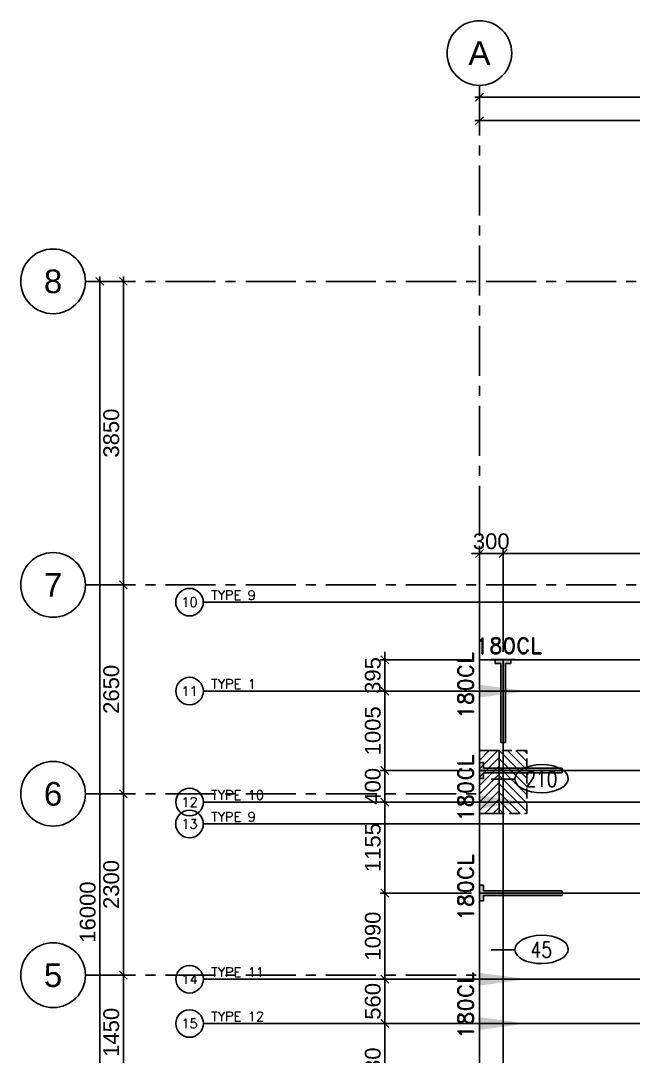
# Model space of a CAD drawing. Header units: centimetres. Extents: x 96271 to 179142, y 9855 to 112216.
# Drawn here: x 148295 to 149072, y 61792 to 63106 of the extents above; entities that cross this region are included whole.
import ezdxf
from ezdxf.enums import TextEntityAlignment as Align

# ---------------------------------------------------------------- set-up
doc = ezdxf.new("R2010")
doc.units = ezdxf.units.CM
doc.header["$LTSCALE"] = 100
doc.header["$MEASUREMENT"] = 0
doc.header["$PDSIZE"] = 0.2
doc.linetypes.add('B-11553-XREF-L+1341.1-00$0$CENTER', pattern=[50.8, 31.75, -6.35, 6.35, -6.35])
doc.linetypes.add('B-11553-XREF-L+1341.1-00$0$DASHED2', pattern=[9.525, 6.35, -3.175])
doc.layers.get('0').update_dxf_attribs({"linetype": 'CONTINUOUS'})
doc.layers.get('DEFPOINTS').update_dxf_attribs({"linetype": 'CONTINUOUS'})
for name, color, linetype in [('B-11553-XREF-L+1341.1-00$0$CCL-COLUMN', 4, 'CONTINUOUS'), ('B-11553-XREF-L+1341.1-00$0$CCL-COLUMN HATCH', 8, 'CONTINUOUS'), ('B-11553-XREF-L+1341.1-00$0$CCL-COLUMN UNDER', 7, 'B-11553-XREF-L+1341.1-00$0$DASHED2'), ('B-11553-XREF-L+1341.1-00$0$CCL-GRID BUBBLES', 7, 'CONTINUOUS'), ('B-11553-XREF-L+1341.1-00$0$CCL-GRID DIM', 3, 'CONTINUOUS'), ('B-11553-XREF-L+1341.1-00$0$CCL-GRID LINE', 8, 'B-11553-XREF-L+1341.1-00$0$CENTER'), ('B-11553-XREF-L+1341.1-00$0$CCL-SLAB EDGE', 1, 'CONTINUOUS'), ('CCL-TENDON 1 HORIZONTAL', 7, 'CONTINUOUS'), ('CCL-TENDON 1 VERTICAL', 7, 'CONTINUOUS'), ('CCL-TENDON DIM-H', 7, 'CONTINUOUS'), ('CCL-TENDON DIM-V', 1, 'CONTINUOUS'), ('CCL-TENDON HEIGHT-H', 4, 'CONTINUOUS'), ('CCL-TENDON HEIGHT-V', 4, 'CONTINUOUS'), ('CCL-TENDON TYPE-H', 3, 'CONTINUOUS'), ('CCL-TENDON TYPE-V', 3, 'CONTINUOUS'), ('CCL-TENDON-H', 8, 'CONTINUOUS'), ('CCL-TENDON-V', 8, 'CONTINUOUS'), ('cclBeamSlab', 7, 'CONTINUOUS'), ('Giff_Tendon_TendSched', 3, 'CONTINUOUS')]:
    doc.layers.add(name, color=color, linetype=linetype)
doc.styles.add('B-11553-XREF-L+1341.1-00$0$B961-5473-XREF-L8 TO L11$0$style1', font='sanss___.ttf')
doc.styles.add('B-11553-XREF-L+1341.1-00$0$style1', font='sanss___.ttf')
doc.styles.add('ROMAND', font='romand.shx', dxfattribs={"height": 10})
doc.styles.add('ROMANS_PROG', font='ROMANS.shx')
doc.styles.add('style1', font='sanss___.ttf')
doc.dimstyles.new('B-11553-XREF-L+1341.1-00$0$B961-5473-XREF-L8 TO L11$0$CCL-100', dxfattribs={"dimtxt": 200, "dimasz": 100, "dimexe": 60, "dimexo": 100, "dimgap": 50, "dimtad": 1, "dimdec": 0, "dimrnd": 5, "dimdsep": 46, "dimtxsty": 'B-11553-XREF-L+1341.1-00$0$B961-5473-XREF-L8 TO L11$0$style1', "dimblk": 'B-11553-XREF-L+1341.1-00$0$B961-5473-XREF-L8 TO L11$0$_Oblique', "dimcen": 90, "dimdle": 60, "dimclrd": 256, "dimclre": 256, "dimclrt": 2, "dimadec": 0, "dimazin": 0, "dimtfac": 1, "dimtdec": 0, "dimtix": 1, "dimtmove": 1, "dimatfit": 3, "dimfxl": 1, "dimtolj": 1, "dimarcsym": 0})
doc.dimstyles.new('CCL-100', dxfattribs={"dimtxt": 200, "dimasz": 100, "dimexe": 60, "dimexo": 100, "dimgap": 50, "dimtad": 1, "dimdec": 0, "dimrnd": 5, "dimdsep": 46, "dimtxsty": 'style1', "dimblk": 'OBLIQUE', "dimcen": 90, "dimdle": 60, "dimclrd": 256, "dimclre": 8, "dimclrt": 7, "dimadec": 0, "dimazin": 0, "dimtfac": 1, "dimtdec": 0, "dimtix": 1, "dimtmove": 1, "dimatfit": 3, "dimfxl": 1, "dimtolj": 1, "dimarcsym": 0})

# ---------------------------------------------------------------- blocks, each defined once
blk = doc.blocks.new('ccl-gu-live_end')
at = {"color": 7}
blk.add_line((0, 0), (1100, 0), dxfattribs=at)
blk.add_solid([(603, 0), (0, 81), (0, -81)], dxfattribs=at)
blk = doc.blocks.new('ccl-gu-dead_end')
h = blk.add_hatch(color=7)
h.paths.add_polyline_path([(1050, 0), (1050, 30), (50, 30), (50, 100), (0, 100), (0, 0)])
h.paths.add_polyline_path([(1050, -30), (1050, 0), (0, 0), (0, -100), (50, -100), (50, -30)])
at = {"color": 7}
for p, q in [((0, 100), (0, -100)), ((50, 100), (0, 100)), ((0, 0), (1050, 0)), ((50, 100), (50, 30)), ((50, 30), (1050, 30)), ((1050, 30), (1050, -30)), ((50, -100), (0, -100)), ((50, -30), (1050, -30)), ((50, -30), (50, -100))]:
    blk.add_line(p, q, dxfattribs=at)
blk = doc.blocks.new('0-v', base_point=(4322, 12742.6))
at = {"layer": 'CCL-TENDON-V'}
blk.add_lwpolyline([(4322, 12742.6), (4322, 13792.94), (4322, 15419.6), (4322, 16440.57), (4322, 17086.83), (4322, 17801.87), (4322, 18096.6), (4322, 18717), (4322, 19436.21), (4322, 20262.1), (4322, 21087.99), (4322, 21807.2), (4322, 22427.6), (4322, 22769.09), (4322, 23463.51), (4322, 23942.6)], dxfattribs=at)
at = {"layer": 'CCL-TENDON TYPE-V'}
for name, p, rotation in [('ccl-gu-dead_end', (4322, 23942.6), 270), ('ccl-gu-live_end', (4322, 12742.6), 90)]:
    blk.add_blockref(name, p, dxfattribs=dict(at, rotation=rotation))
blk = doc.blocks.new('ccl-Tend-Chair-Height-Text')
at = {"color": 4}
blk.add_ellipse((469, 6), major_axis=(469, 6), ratio=0.532883, dxfattribs=at)
at = {"color": 3, "style": 'ROMAND', "width": 0.8}
blk.add_attdef('CHAIR_HT', text='', height=275, dxfattribs=at).set_placement((466, 0), align=Align.MIDDLE)
blk = doc.blocks.new('10-h', base_point=(4022, 22535.3))
at = {"layer": 'CCL-TENDON-H'}
blk.add_lwpolyline([(4022, 22535.3), (4783.69, 22535.3), (5700.7, 22535.3), (6292.62, 22535.3), (7127.72, 22535.3), (8447, 22535.3), (9766.28, 22535.3), (10601.38, 22535.3), (11193.3, 22535.3), (11678.57, 22535.3), (12872, 22535.3)], dxfattribs=at)
at = {"layer": 'CCL-TENDON TYPE-H'}
blk.add_blockref('ccl-gu-dead_end', (4022, 22535.3), dxfattribs=at)
at = {"layer": 'CCL-TENDON TYPE-H', "rotation": 180}
blk.add_blockref('ccl-gu-live_end', (12872, 22535.3), dxfattribs=at)
blk = doc.blocks.new('11-h', base_point=(4022, 23542.6))
at = {"layer": 'CCL-TENDON-H'}
blk.add_lwpolyline([(4022, 23542.6), (4783.69, 23542.6), (5700.7, 23542.6), (6292.62, 23542.6), (7127.72, 23542.6), (8447, 23542.6), (9766.28, 23542.6), (10601.38, 23542.6), (11193.3, 23542.6), (11678.57, 23542.6), (12872, 23542.6)], dxfattribs=at)
at = {"layer": 'CCL-TENDON TYPE-H', "rotation": 180}
blk.add_blockref('ccl-gu-dead_end', (12872, 23542.6), dxfattribs=at)
at = {"layer": 'CCL-TENDON TYPE-H'}
blk.add_blockref('ccl-gu-live_end', (4022, 23542.6), dxfattribs=at)
blk = doc.blocks.new('6-h', base_point=(4022, 19326.6))
at = {"layer": 'CCL-TENDON-H'}
blk.add_lwpolyline([(4022, 19326.6), (4783.69, 19326.6), (5700.7, 19326.6), (6292.62, 19326.6), (7127.72, 19326.6), (8447, 19326.6), (9544.71, 19326.6), (10239.55, 19326.6), (11135.82, 19326.6), (11800.55, 19326.6), (12555.12, 19326.6), (12872, 19326.6), (13934.5, 19326.6), (14837, 19326.6), (15153, 19326.6), (16234.5, 19326.6), (17206.9, 19326.6), (17772, 19326.6)], dxfattribs=at)
at = {"layer": 'CCL-TENDON TYPE-H'}
blk.add_blockref('ccl-gu-live_end', (4022, 19326.6), dxfattribs=at)
at = {"layer": 'CCL-TENDON TYPE-H', "rotation": 180}
blk.add_blockref('ccl-gu-dead_end', (17772, 19326.6), dxfattribs=at)
blk = doc.blocks.new('7-h', base_point=(4022, 19888.6))
at = {"layer": 'CCL-TENDON-H'}
blk.add_lwpolyline([(4022, 19888.6), (4783.69, 19888.6), (5700.7, 19888.6), (6292.62, 19888.6), (7127.72, 19888.6), (8447, 19888.6), (9544.71, 19888.6), (10239.55, 19888.6), (11135.82, 19888.6), (11800.55, 19888.6), (12555.12, 19888.6), (12872, 19888.6), (13934.5, 19888.6), (14837, 19888.6), (15153, 19888.6), (15651.68, 19888.6), (16378.21, 19888.6), (17212.5, 19888.6), (18097.4, 19888.6), (19272, 19888.6)], dxfattribs=at)
at = {"layer": 'CCL-TENDON TYPE-H'}
blk.add_blockref('ccl-gu-live_end', (4022, 19888.6), dxfattribs=at)
at = {"layer": 'CCL-TENDON TYPE-H', "rotation": 180}
blk.add_blockref('ccl-gu-dead_end', (19272, 19888.6), dxfattribs=at)
blk = doc.blocks.new('8-h', base_point=(4022, 20980.8))
at = {"layer": 'CCL-TENDON-H'}
blk.add_lwpolyline([(4022, 20980.8), (4783.69, 20980.8), (5700.7, 20980.8), (6292.62, 20980.8), (7127.72, 20980.8), (8447, 20980.8), (9544.71, 20980.8), (10239.55, 20980.8), (11135.82, 20980.8), (11800.55, 20980.8), (12555.12, 20980.8), (12872, 20980.8), (13934.5, 20980.8), (14997, 20980.8), (15666.31, 20980.8), (16268.61, 20980.8), (17134.5, 20980.8), (18052.92, 20980.8), (19272, 20980.8)], dxfattribs=at)
at = {"layer": 'CCL-TENDON TYPE-H'}
blk.add_blockref('ccl-gu-dead_end', (4022, 20980.8), dxfattribs=at)
at = {"layer": 'CCL-TENDON TYPE-H', "rotation": 180}
blk.add_blockref('ccl-gu-live_end', (19272, 20980.8), dxfattribs=at)
blk = doc.blocks.new('9-h', base_point=(4022, 22135.3))
at = {"layer": 'CCL-TENDON-H'}
blk.add_lwpolyline([(4022, 22135.3), (4783.69, 22135.3), (5700.7, 22135.3), (6292.62, 22135.3), (7127.72, 22135.3), (8447, 22135.3), (9766.28, 22135.3), (10601.38, 22135.3), (11193.3, 22135.3), (11678.57, 22135.3), (12872, 22135.3)], dxfattribs=at)
at = {"layer": 'CCL-TENDON TYPE-H'}
blk.add_blockref('ccl-gu-live_end', (4022, 22135.3), dxfattribs=at)
at = {"layer": 'CCL-TENDON TYPE-H', "rotation": 180}
blk.add_blockref('ccl-gu-dead_end', (12872, 22135.3), dxfattribs=at)
blk = doc.blocks.new('B-11553-XREF-L+1341.1-00$0$B961-5473-XREF-L8 TO L11$0$_Oblique')
at = {"color": 0, "linetype": 'ByBlock', "lineweight": -2}
blk.add_line((-0.5, -0.5), (0.5, 0.5), dxfattribs=at)
blk = doc.blocks.new('*D1638')
at = {"layer": 'B-11553-XREF-L+1341.1-00$0$CCL-GRID DIM', "lineweight": -2, "transparency": 16777216}
for p, q in [((-4514, 7260), (-4514, 5690)), ((-4614, 7200), (-4574, 7200)), ((-4614, 5750), (-4574, 5750))]:
    blk.add_line(p, q, dxfattribs=at)
at = {"layer": 'DEFPOINTS', "color": 0, "transparency": 16777216}
for p in [(-4514, 7200), (-4514, 5750), (-4514, 5750)]:
    blk.add_point(p, dxfattribs=at)
at = {"layer": 'B-11553-XREF-L+1341.1-00$0$CCL-GRID DIM', "lineweight": -2, "transparency": 16777216, "xscale": 100, "yscale": 100, "zscale": 100}
for p, rotation in [((-4514, 7200), 90), ((-4514, 5750), 270)]:
    blk.add_blockref('B-11553-XREF-L+1341.1-00$0$B961-5473-XREF-L8 TO L11$0$_Oblique', p, dxfattribs=dict(at, rotation=rotation))
at = {"layer": 'B-11553-XREF-L+1341.1-00$0$CCL-GRID DIM', "color": 7, "transparency": 16777216, "insert": (-4667, 6475), "char_height": 200, "attachment_point": 5, "rotation": 90, "style": 'B-11553-XREF-L+1341.1-00$0$B961-5473-XREF-L8 TO L11$0$style1'}
blk.add_mtext('\\A1;1450', dxfattribs=at)
blk = doc.blocks.new('*D1639')
at = {"layer": 'B-11553-XREF-L+1341.1-00$0$CCL-GRID DIM', "lineweight": -2, "transparency": 16777216}
for p, q in [((-4813, 16060), (-4813, -60)), ((-4833, 16000), (-4873, 16000)), ((-4833, 0), (-4873, 0))]:
    blk.add_line(p, q, dxfattribs=at)
at = {"layer": 'DEFPOINTS', "color": 0, "transparency": 16777216}
for p in [(-4733, 16000), (-4813, 0), (-4733, 0)]:
    blk.add_point(p, dxfattribs=at)
at = {"layer": 'B-11553-XREF-L+1341.1-00$0$CCL-GRID DIM', "lineweight": -2, "transparency": 16777216, "xscale": 100, "yscale": 100, "zscale": 100}
for p, rotation in [((-4813, 16000), 90), ((-4813, 0), 270)]:
    blk.add_blockref('B-11553-XREF-L+1341.1-00$0$B961-5473-XREF-L8 TO L11$0$_Oblique', p, dxfattribs=dict(at, rotation=rotation))
at = {"layer": 'B-11553-XREF-L+1341.1-00$0$CCL-GRID DIM', "color": 7, "transparency": 16777216, "insert": (-4966, 8000), "char_height": 200, "attachment_point": 5, "rotation": 90, "style": 'B-11553-XREF-L+1341.1-00$0$B961-5473-XREF-L8 TO L11$0$style1'}
blk.add_mtext('\\A1;16000', dxfattribs=at)
blk = doc.blocks.new('*D1642')
at = {"layer": 'B-11553-XREF-L+1341.1-00$0$CCL-GRID DIM', "lineweight": -2, "transparency": 16777216}
for p, q in [((0, 18357), (0, 18397)), ((16100, 18357), (16100, 18397)), ((16160, 18337), (-60, 18337))]:
    blk.add_line(p, q, dxfattribs=at)
at = {"layer": 'DEFPOINTS', "color": 0, "transparency": 16777216}
for p in [(0, 18337), (0, 18257), (16100, 18257)]:
    blk.add_point(p, dxfattribs=at)
at = {"layer": 'B-11553-XREF-L+1341.1-00$0$CCL-GRID DIM', "lineweight": -2, "transparency": 16777216, "xscale": 100, "yscale": 100, "zscale": 100, "rotation": 180}
blk.add_blockref('B-11553-XREF-L+1341.1-00$0$B961-5473-XREF-L8 TO L11$0$_Oblique', (0, 18337), dxfattribs=at)
at = {"layer": 'B-11553-XREF-L+1341.1-00$0$CCL-GRID DIM', "lineweight": -2, "transparency": 16777216, "xscale": 100, "yscale": 100, "zscale": 100}
blk.add_blockref('B-11553-XREF-L+1341.1-00$0$B961-5473-XREF-L8 TO L11$0$_Oblique', (16100, 18337), dxfattribs=at)
at = {"layer": 'B-11553-XREF-L+1341.1-00$0$CCL-GRID DIM', "color": 7, "transparency": 16777216, "insert": (8800, 18490), "char_height": 200, "attachment_point": 5, "style": 'B-11553-XREF-L+1341.1-00$0$B961-5473-XREF-L8 TO L11$0$style1'}
blk.add_mtext('\\A1;16100', dxfattribs=at)
blk = doc.blocks.new('*D1643')
at = {"layer": 'B-11553-XREF-L+1341.1-00$0$CCL-GRID DIM', "lineweight": -2, "transparency": 16777216}
for p, q in [((8600, 18138), (8600, 18098)), ((8660, 18038), (-60, 18038)), ((0, 17938), (0, 17978))]:
    blk.add_line(p, q, dxfattribs=at)
at = {"layer": 'DEFPOINTS', "color": 0, "transparency": 16777216}
for p in [(0, 18038), (0, 18038), (8600, 18038)]:
    blk.add_point(p, dxfattribs=at)
at = {"layer": 'B-11553-XREF-L+1341.1-00$0$CCL-GRID DIM', "lineweight": -2, "transparency": 16777216, "xscale": 100, "yscale": 100, "zscale": 100, "rotation": 180}
blk.add_blockref('B-11553-XREF-L+1341.1-00$0$B961-5473-XREF-L8 TO L11$0$_Oblique', (0, 18038), dxfattribs=at)
at = {"layer": 'B-11553-XREF-L+1341.1-00$0$CCL-GRID DIM', "lineweight": -2, "transparency": 16777216, "xscale": 100, "yscale": 100, "zscale": 100}
blk.add_blockref('B-11553-XREF-L+1341.1-00$0$B961-5473-XREF-L8 TO L11$0$_Oblique', (8600, 18038), dxfattribs=at)
at = {"layer": 'B-11553-XREF-L+1341.1-00$0$CCL-GRID DIM', "color": 7, "transparency": 16777216, "insert": (4300, 18191), "char_height": 200, "attachment_point": 5, "style": 'B-11553-XREF-L+1341.1-00$0$B961-5473-XREF-L8 TO L11$0$style1'}
blk.add_mtext('\\A1;8600', dxfattribs=at)
blk = doc.blocks.new('*D1648')
at = {"layer": 'B-11553-XREF-L+1341.1-00$0$CCL-GRID DIM', "lineweight": -2, "transparency": 16777216}
for p, q in [((-4614, 9500), (-4574, 9500)), ((-4514, 9560), (-4514, 7140)), ((-4614, 7200), (-4574, 7200))]:
    blk.add_line(p, q, dxfattribs=at)
at = {"layer": 'DEFPOINTS', "color": 0, "transparency": 16777216}
for p in [(-4514, 9500), (-4514, 7200), (-4514, 7200)]:
    blk.add_point(p, dxfattribs=at)
at = {"layer": 'B-11553-XREF-L+1341.1-00$0$CCL-GRID DIM', "lineweight": -2, "transparency": 16777216, "xscale": 100, "yscale": 100, "zscale": 100}
for p, rotation in [((-4514, 9500), 90), ((-4514, 7200), 270)]:
    blk.add_blockref('B-11553-XREF-L+1341.1-00$0$B961-5473-XREF-L8 TO L11$0$_Oblique', p, dxfattribs=dict(at, rotation=rotation))
at = {"layer": 'B-11553-XREF-L+1341.1-00$0$CCL-GRID DIM', "color": 7, "transparency": 16777216, "insert": (-4667, 8350), "char_height": 200, "attachment_point": 5, "rotation": 90, "style": 'B-11553-XREF-L+1341.1-00$0$B961-5473-XREF-L8 TO L11$0$style1'}
blk.add_mtext('\\A1;2300', dxfattribs=at)
blk = doc.blocks.new('*D1649')
at = {"layer": 'B-11553-XREF-L+1341.1-00$0$CCL-GRID DIM', "lineweight": -2, "transparency": 16777216}
for p, q in [((-4614, 12150), (-4574, 12150)), ((-4514, 12210), (-4514, 9440)), ((-4614, 9500), (-4574, 9500))]:
    blk.add_line(p, q, dxfattribs=at)
at = {"layer": 'DEFPOINTS', "color": 0, "transparency": 16777216}
for p in [(-4514, 12150), (-4514, 9500), (-4514, 9500)]:
    blk.add_point(p, dxfattribs=at)
at = {"layer": 'B-11553-XREF-L+1341.1-00$0$CCL-GRID DIM', "lineweight": -2, "transparency": 16777216, "xscale": 100, "yscale": 100, "zscale": 100}
for p, rotation in [((-4514, 12150), 90), ((-4514, 9500), 270)]:
    blk.add_blockref('B-11553-XREF-L+1341.1-00$0$B961-5473-XREF-L8 TO L11$0$_Oblique', p, dxfattribs=dict(at, rotation=rotation))
at = {"layer": 'B-11553-XREF-L+1341.1-00$0$CCL-GRID DIM', "color": 7, "transparency": 16777216, "insert": (-4667, 10825), "char_height": 200, "attachment_point": 5, "rotation": 90, "style": 'B-11553-XREF-L+1341.1-00$0$B961-5473-XREF-L8 TO L11$0$style1'}
blk.add_mtext('\\A1;2650', dxfattribs=at)
blk = doc.blocks.new('*D1650')
at = {"layer": 'B-11553-XREF-L+1341.1-00$0$CCL-GRID DIM', "lineweight": -2, "transparency": 16777216}
for p, q in [((-4514, 16060), (-4514, 12090)), ((-4614, 16000), (-4574, 16000)), ((-4614, 12150), (-4574, 12150))]:
    blk.add_line(p, q, dxfattribs=at)
at = {"layer": 'DEFPOINTS', "color": 0, "transparency": 16777216}
for p in [(-4514, 16000), (-4514, 12150), (-4514, 12150)]:
    blk.add_point(p, dxfattribs=at)
at = {"layer": 'B-11553-XREF-L+1341.1-00$0$CCL-GRID DIM', "lineweight": -2, "transparency": 16777216, "xscale": 100, "yscale": 100, "zscale": 100}
for p, rotation in [((-4514, 16000), 90), ((-4514, 12150), 270)]:
    blk.add_blockref('B-11553-XREF-L+1341.1-00$0$B961-5473-XREF-L8 TO L11$0$_Oblique', p, dxfattribs=dict(at, rotation=rotation))
at = {"layer": 'B-11553-XREF-L+1341.1-00$0$CCL-GRID DIM', "color": 7, "transparency": 16777216, "insert": (-4667, 14075), "char_height": 200, "attachment_point": 5, "rotation": 90, "style": 'B-11553-XREF-L+1341.1-00$0$B961-5473-XREF-L8 TO L11$0$style1'}
blk.add_mtext('\\A1;3850', dxfattribs=at)
blk = doc.blocks.new('B-11553-XREF-L+1341.1-00$0$A')
at = {"layer": 'B-11553-XREF-L+1341.1-00$0$CCL-GRID BUBBLES'}
blk.add_circle((0, 0), 1023, dxfattribs=at)
at = {"layer": 'B-11553-XREF-L+1341.1-00$0$CCL-GRID BUBBLES', "color": 4, "style": 'B-11553-XREF-L+1341.1-00$0$style1'}
blk.add_attdef('BBL', text='', height=600, dxfattribs=at).set_placement((0, 0), align=Align.MIDDLE_CENTER)
blk = doc.blocks.new('_Oblique')
at = {"color": 0, "linetype": 'ByBlock', "lineweight": -2}
blk.add_line((-0.5, -0.5), (0.5, 0.5), dxfattribs=at)
blk = doc.blocks.new('*D1594')
at = {"layer": 'CCL-TENDON DIM-V', "lineweight": -2, "transparency": 16777216}
for p, q in [((4022, 25289), (3922, 25289)), ((4022, 25289), (4322, 25289)), ((4322, 25289), (4422, 25289))]:
    blk.add_line(p, q, dxfattribs=at)
at = {"layer": 'CCL-TENDON DIM-V', "color": 8, "lineweight": -2, "transparency": 16777216}
for p, q in [((4022, 24040), (4022, 25349)), ((4322, 24040), (4322, 25349))]:
    blk.add_line(p, q, dxfattribs=at)
at = {"layer": 'DEFPOINTS', "color": 0, "transparency": 16777216}
for p in [(4322, 25289), (4022, 23940), (4322, 23940)]:
    blk.add_point(p, dxfattribs=at)
at = {"layer": 'CCL-TENDON DIM-V', "lineweight": -2, "transparency": 16777216, "xscale": 100, "yscale": 100, "zscale": 100}
blk.add_blockref('_Oblique', (4022, 25289), dxfattribs=at)
at = {"layer": 'CCL-TENDON DIM-V', "lineweight": -2, "transparency": 16777216, "xscale": 100, "yscale": 100, "zscale": 100, "rotation": 180}
blk.add_blockref('_Oblique', (4322, 25289), dxfattribs=at)
at = {"layer": 'CCL-TENDON DIM-V', "color": 7, "transparency": 16777216, "insert": (4172, 25442), "char_height": 200, "attachment_point": 5, "style": 'style1'}
blk.add_mtext('\\A1;300', dxfattribs=at)
blk = doc.blocks.new('*D1595')
at = {"layer": 'CCL-TENDON DIM-V', "lineweight": -2, "transparency": 16777216}
blk.add_line((4262, 25289), (12743, 25289), dxfattribs=at)
at = {"layer": 'CCL-TENDON DIM-V', "color": 8, "lineweight": -2, "transparency": 16777216}
for p, q in [((4322, 24040), (4322, 25349)), ((12683, 24040), (12683, 25349))]:
    blk.add_line(p, q, dxfattribs=at)
at = {"layer": 'DEFPOINTS', "color": 0, "transparency": 16777216}
for p in [(12683, 25289), (4322, 23940), (12683, 23940)]:
    blk.add_point(p, dxfattribs=at)
at = {"layer": 'CCL-TENDON DIM-V', "lineweight": -2, "transparency": 16777216, "xscale": 100, "yscale": 100, "zscale": 100, "rotation": 180}
blk.add_blockref('_Oblique', (4322, 25289), dxfattribs=at)
at = {"layer": 'CCL-TENDON DIM-V', "lineweight": -2, "transparency": 16777216, "xscale": 100, "yscale": 100, "zscale": 100}
blk.add_blockref('_Oblique', (12683, 25289), dxfattribs=at)
at = {"layer": 'CCL-TENDON DIM-V', "color": 7, "transparency": 16777216, "insert": (8502, 25442), "char_height": 200, "attachment_point": 5, "style": 'style1'}
blk.add_mtext('\\A1;8360', dxfattribs=at)
blk = doc.blocks.new('*D1628')
at = {"layer": 'CCL-TENDON DIM-H', "color": 8, "lineweight": -2, "transparency": 16777216}
for p, q in [((3922, 19327), (2764, 19327)), ((3922, 18097), (2764, 18097))]:
    blk.add_line(p, q, dxfattribs=at)
at = {"layer": 'CCL-TENDON DIM-H', "lineweight": -2, "transparency": 16777216}
blk.add_line((2824, 18037), (2824, 19387), dxfattribs=at)
at = {"layer": 'DEFPOINTS', "color": 0, "transparency": 16777216}
for p in [(2824, 19327), (4022, 19327), (4022, 18097)]:
    blk.add_point(p, dxfattribs=at)
at = {"layer": 'CCL-TENDON DIM-H', "lineweight": -2, "transparency": 16777216, "xscale": 100, "yscale": 100, "zscale": 100}
for p, rotation in [((2824, 19327), 90), ((2824, 18097), 270)]:
    blk.add_blockref('_Oblique', p, dxfattribs=dict(at, rotation=rotation))
at = {"layer": 'CCL-TENDON DIM-H', "color": 7, "transparency": 16777216, "insert": (2671, 18712), "char_height": 200, "attachment_point": 5, "rotation": 90, "style": 'style1'}
blk.add_mtext('\\A1;1230', dxfattribs=at)
blk = doc.blocks.new('*D1629')
at = {"layer": 'CCL-TENDON DIM-H', "color": 8, "lineweight": -2, "transparency": 16777216}
for p, q in [((3922, 19889), (2764, 19889)), ((3922, 19327), (2764, 19327))]:
    blk.add_line(p, q, dxfattribs=at)
at = {"layer": 'CCL-TENDON DIM-H', "lineweight": -2, "transparency": 16777216}
blk.add_line((2824, 19267), (2824, 19949), dxfattribs=at)
at = {"layer": 'DEFPOINTS', "color": 0, "transparency": 16777216}
for p in [(2824, 19889), (4022, 19889), (4022, 19327)]:
    blk.add_point(p, dxfattribs=at)
at = {"layer": 'CCL-TENDON DIM-H', "lineweight": -2, "transparency": 16777216, "xscale": 100, "yscale": 100, "zscale": 100}
for p, rotation in [((2824, 19889), 90), ((2824, 19327), 270)]:
    blk.add_blockref('_Oblique', p, dxfattribs=dict(at, rotation=rotation))
at = {"layer": 'CCL-TENDON DIM-H', "color": 7, "transparency": 16777216, "insert": (2671, 19608), "char_height": 200, "attachment_point": 5, "rotation": 90, "style": 'style1'}
blk.add_mtext('\\A1;560', dxfattribs=at)
blk = doc.blocks.new('*D1630')
at = {"layer": 'CCL-TENDON DIM-H', "lineweight": -2, "transparency": 16777216}
blk.add_line((2824, 19829), (2824, 21041), dxfattribs=at)
at = {"layer": 'CCL-TENDON DIM-H', "color": 8, "lineweight": -2, "transparency": 16777216}
for p, q in [((3922, 20981), (2764, 20981)), ((3922, 19889), (2764, 19889))]:
    blk.add_line(p, q, dxfattribs=at)
at = {"layer": 'DEFPOINTS', "color": 0, "transparency": 16777216}
for p in [(2824, 20981), (4022, 20981), (4022, 19889)]:
    blk.add_point(p, dxfattribs=at)
at = {"layer": 'CCL-TENDON DIM-H', "lineweight": -2, "transparency": 16777216, "xscale": 100, "yscale": 100, "zscale": 100}
for p, rotation in [((2824, 20981), 90), ((2824, 19889), 270)]:
    blk.add_blockref('_Oblique', p, dxfattribs=dict(at, rotation=rotation))
at = {"layer": 'CCL-TENDON DIM-H', "color": 7, "transparency": 16777216, "insert": (2671, 20435), "char_height": 200, "attachment_point": 5, "rotation": 90, "style": 'style1'}
blk.add_mtext('\\A1;1090', dxfattribs=at)
blk = doc.blocks.new('*D1631')
at = {"layer": 'CCL-TENDON DIM-H', "color": 8, "lineweight": -2, "transparency": 16777216}
for p, q in [((3922, 22135), (2764, 22135)), ((3922, 20981), (2764, 20981))]:
    blk.add_line(p, q, dxfattribs=at)
at = {"layer": 'CCL-TENDON DIM-H', "lineweight": -2, "transparency": 16777216}
blk.add_line((2824, 20921), (2824, 22195), dxfattribs=at)
at = {"layer": 'DEFPOINTS', "color": 0, "transparency": 16777216}
for p in [(2824, 22135), (4022, 22135), (4022, 20981)]:
    blk.add_point(p, dxfattribs=at)
at = {"layer": 'CCL-TENDON DIM-H', "lineweight": -2, "transparency": 16777216, "xscale": 100, "yscale": 100, "zscale": 100}
for p, rotation in [((2824, 22135), 90), ((2824, 20981), 270)]:
    blk.add_blockref('_Oblique', p, dxfattribs=dict(at, rotation=rotation))
at = {"layer": 'CCL-TENDON DIM-H', "color": 7, "transparency": 16777216, "insert": (2671, 21558), "char_height": 200, "attachment_point": 5, "rotation": 90, "style": 'style1'}
blk.add_mtext('\\A1;1155', dxfattribs=at)
blk = doc.blocks.new('*D1632')
at = {"layer": 'CCL-TENDON DIM-H', "lineweight": -2, "transparency": 16777216}
for p, q in [((2824, 22535), (2824, 22635)), ((2824, 22135), (2824, 22535)), ((2824, 22135), (2824, 22035))]:
    blk.add_line(p, q, dxfattribs=at)
at = {"layer": 'CCL-TENDON DIM-H', "color": 8, "lineweight": -2, "transparency": 16777216}
for p, q in [((3922, 22535), (2764, 22535)), ((3922, 22135), (2764, 22135))]:
    blk.add_line(p, q, dxfattribs=at)
at = {"layer": 'DEFPOINTS', "color": 0, "transparency": 16777216}
for p in [(2824, 22535), (4022, 22535), (4022, 22135)]:
    blk.add_point(p, dxfattribs=at)
at = {"layer": 'CCL-TENDON DIM-H', "lineweight": -2, "transparency": 16777216, "xscale": 100, "yscale": 100, "zscale": 100}
for p, rotation in [((2824, 22535), 270), ((2824, 22135), 90)]:
    blk.add_blockref('_Oblique', p, dxfattribs=dict(at, rotation=rotation))
at = {"layer": 'CCL-TENDON DIM-H', "color": 7, "transparency": 16777216, "insert": (2671, 22335), "char_height": 200, "attachment_point": 5, "rotation": 90, "style": 'style1'}
blk.add_mtext('\\A1;400', dxfattribs=at)
blk = doc.blocks.new('*D1633')
at = {"layer": 'CCL-TENDON DIM-H', "color": 8, "lineweight": -2, "transparency": 16777216}
for p, q in [((3922, 23543), (2764, 23543)), ((3922, 22535), (2764, 22535))]:
    blk.add_line(p, q, dxfattribs=at)
at = {"layer": 'CCL-TENDON DIM-H', "lineweight": -2, "transparency": 16777216}
blk.add_line((2824, 22475), (2824, 23603), dxfattribs=at)
at = {"layer": 'DEFPOINTS', "color": 0, "transparency": 16777216}
for p in [(2824, 23543), (4022, 23543), (4022, 22535)]:
    blk.add_point(p, dxfattribs=at)
at = {"layer": 'CCL-TENDON DIM-H', "lineweight": -2, "transparency": 16777216, "xscale": 100, "yscale": 100, "zscale": 100}
for p, rotation in [((2824, 23543), 90), ((2824, 22535), 270)]:
    blk.add_blockref('_Oblique', p, dxfattribs=dict(at, rotation=rotation))
at = {"layer": 'CCL-TENDON DIM-H', "color": 7, "transparency": 16777216, "insert": (2671, 23039), "char_height": 200, "attachment_point": 5, "rotation": 90, "style": 'style1'}
blk.add_mtext('\\A1;1005', dxfattribs=at)
blk = doc.blocks.new('*D1634')
at = {"layer": 'CCL-TENDON DIM-H', "lineweight": -2, "transparency": 16777216}
for p, q in [((2824, 23940), (2824, 24040)), ((2824, 23543), (2824, 23940)), ((2824, 23543), (2824, 23443))]:
    blk.add_line(p, q, dxfattribs=at)
at = {"layer": 'CCL-TENDON DIM-H', "color": 8, "lineweight": -2, "transparency": 16777216}
for p, q in [((3922, 23940), (2764, 23940)), ((3922, 23543), (2764, 23543))]:
    blk.add_line(p, q, dxfattribs=at)
at = {"layer": 'DEFPOINTS', "color": 0, "transparency": 16777216}
for p in [(2824, 23940), (4022, 23940), (4022, 23543)]:
    blk.add_point(p, dxfattribs=at)
at = {"layer": 'CCL-TENDON DIM-H', "lineweight": -2, "transparency": 16777216, "xscale": 100, "yscale": 100, "zscale": 100}
for p, rotation in [((2824, 23940), 270), ((2824, 23543), 90)]:
    blk.add_blockref('_Oblique', p, dxfattribs=dict(at, rotation=rotation))
at = {"layer": 'CCL-TENDON DIM-H', "color": 7, "transparency": 16777216, "insert": (2671, 23741), "char_height": 200, "attachment_point": 5, "rotation": 90, "style": 'style1'}
blk.add_mtext('\\A1;395', dxfattribs=at)
blk = doc.blocks.new('B-11553-XREF-L+1341.1-00', base_point=(3.4, 3.6))
at = {"layer": 'B-11553-XREF-L+1341.1-00$0$CCL-COLUMN HATCH'}
h = blk.add_hatch(dxfattribs=at)
h.set_pattern_fill('ANSI31', color=256, scale=600, style=0)
h.paths.add_polyline_path([(250, 10050), (0, 10050), (0, 9250), (250, 9250)])
h = blk.add_hatch(dxfattribs=at)
h.set_pattern_fill('ANSI31', color=256, scale=600, angle=90, style=0)
h.paths.add_polyline_path([(600, 10050), (250, 10050), (250, 9250), (600, 9250)])
at = {"layer": 'B-11553-XREF-L+1341.1-00$0$CCL-COLUMN'}
blk.add_lwpolyline([(250, 10050), (0, 10050), (0, 9250), (250, 9250)], close=True, dxfattribs=at)
at = {"layer": 'B-11553-XREF-L+1341.1-00$0$CCL-COLUMN UNDER', "ltscale": 0.2}
blk.add_lwpolyline([(0, 10050), (0, 9250), (600, 9250), (600, 10050)], close=True, dxfattribs=at)
at = {"layer": 'B-11553-XREF-L+1341.1-00$0$CCL-GRID LINE', "ltscale": 0.2}
for p, q in [((0, 18485.7), (0, -1154.1)), ((-4995.5, 16000), (18575.6, 16000)), ((-4995.5, 12150), (10350, 12150)), ((-4995.5, 9500), (0, 9500)), ((-4995.5, 7200), (0, 7200))]:
    blk.add_line(p, q, dxfattribs=at)
at = {"layer": 'B-11553-XREF-L+1341.1-00$0$CCL-SLAB EDGE'}
blk.add_lwpolyline([(16300, 8850), (16300, 13880), (10350, 13880), (10350, 8500), (8850, 8500), (8850, 11200), (0, 11200), (0, 0), (8850, 0), (8850, 2850), (10850, 2850), (10850, 1000), (13550, 1000), (13550, 2500), (16100, 2500), (16100, 6950), (16300, 6950), (16300, 8850)], dxfattribs=at)
at = {"layer": 'B-11553-XREF-L+1341.1-00$0$CCL-GRID BUBBLES'}
ref = blk.add_blockref('B-11553-XREF-L+1341.1-00$0$A', (0, 18895.7), dxfattribs=dict(at, xscale=0.400977994000641, yscale=0.400977994000641, zscale=0.400977994000641))
ref.add_attrib('BBL', 'A', dxfattribs={"color": 4, "height": 300, "style": 'B-11553-XREF-L+1341.1-00$0$style1'}).set_placement((0, 18895.7), align=Align.MIDDLE_CENTER)
ref = blk.add_blockref('B-11553-XREF-L+1341.1-00$0$A', (-5405.5, 16000), dxfattribs=dict(at, xscale=0.400977994000641, yscale=0.400977994000641, zscale=0.400977994000641))
ref.add_attrib('BBL', '8', dxfattribs={"color": 4, "height": 300, "style": 'B-11553-XREF-L+1341.1-00$0$style1'}).set_placement((-5405.5, 16000), align=Align.MIDDLE_CENTER)
ref = blk.add_blockref('B-11553-XREF-L+1341.1-00$0$A', (-5405.5, 12150), dxfattribs=dict(at, xscale=0.400977994000641, yscale=0.400977994000641, zscale=0.400977994000641))
ref.add_attrib('BBL', '7', dxfattribs={"color": 4, "height": 300, "style": 'B-11553-XREF-L+1341.1-00$0$style1'}).set_placement((-5405.5, 12150), align=Align.MIDDLE_CENTER)
ref = blk.add_blockref('B-11553-XREF-L+1341.1-00$0$A', (-5405.5, 9500), dxfattribs=dict(at, xscale=0.400977994000641, yscale=0.400977994000641, zscale=0.400977994000641))
ref.add_attrib('BBL', '6', dxfattribs={"color": 4, "height": 300, "style": 'B-11553-XREF-L+1341.1-00$0$style1'}).set_placement((-5405.5, 9500), align=Align.MIDDLE_CENTER)
ref = blk.add_blockref('B-11553-XREF-L+1341.1-00$0$A', (-5405.5, 7200), dxfattribs=dict(at, xscale=0.400977994000641, yscale=0.400977994000641, zscale=0.400977994000641))
ref.add_attrib('BBL', '5', dxfattribs={"color": 4, "height": 300, "style": 'B-11553-XREF-L+1341.1-00$0$style1'}).set_placement((-5405.5, 7200), align=Align.MIDDLE_CENTER)
at = {"layer": 'B-11553-XREF-L+1341.1-00$0$CCL-GRID DIM'}
dim = blk.add_linear_dim(base=(0, 18336.6), p1=(16100, 18256.6), p2=(0, 18256.6), dimstyle='B-11553-XREF-L+1341.1-00$0$B961-5473-XREF-L8 TO L11$0$CCL-100', override={"dimclrt": 7}, dxfattribs=at)
dim.commit()
dim.dimension.update_dxf_attribs({"geometry": '*D1642', "text_midpoint": (8800, 18336.6), "dimtype": 128})
dim = blk.add_linear_dim(base=(0, 18038), p1=(8600, 18038), p2=(0, 18038), dimstyle='B-11553-XREF-L+1341.1-00$0$B961-5473-XREF-L8 TO L11$0$CCL-100', override={"dimclrt": 7}, dxfattribs=at)
dim.commit()
dim.dimension.update_dxf_attribs({"geometry": '*D1643', "text_midpoint": (4300, 18191.1)})
dim = blk.add_linear_dim(base=(-4812.6, 0), p1=(-4732.6, 16000), p2=(-4732.6, 0), angle=90, dimstyle='B-11553-XREF-L+1341.1-00$0$B961-5473-XREF-L8 TO L11$0$CCL-100', override={"dimclrt": 7}, dxfattribs=at)
dim.commit()
dim.dimension.update_dxf_attribs({"geometry": '*D1639', "text_midpoint": (-4812.6, 8000), "dimtype": 128})
for base, p1, p2, picture, middle in [((-4514, 12150), (-4514, 16000), (-4514, 12150), '*D1650', (-4667.2, 14075)), ((-4514, 9500), (-4514, 12150), (-4514, 9500), '*D1649', (-4667.2, 10825)), ((-4514, 7200), (-4514, 9500), (-4514, 7200), '*D1648', (-4667.2, 8350)), ((-4514, 5750), (-4514, 7200), (-4514, 5750), '*D1638', (-4667, 6475))]:
    dim = blk.add_linear_dim(base=base, p1=p1, p2=p2, angle=90, dimstyle='B-11553-XREF-L+1341.1-00$0$B961-5473-XREF-L8 TO L11$0$CCL-100', override={"dimclrt": 7}, dxfattribs=at)
    dim.commit()
    dim.dimension.update_dxf_attribs({"geometry": picture, "text_midpoint": middle})
blk = doc.blocks.new('A$C173F2883')
at = {"layer": 'CCL-TENDON HEIGHT-H', "color": 0}
for p, q in [((5815.6, 12768.5), (5815.6, 13068.5)), ((5815.6, 12768.5), (5815.6, 13068.5)), ((5815.6, 12768.5), (5815.6, 13068.5)), ((5815.6, 12768.5), (5815.6, 13068.5)), ((5815.6, 12768.5), (5815.6, 13068.5)), ((5815.6, 11761.2), (5815.6, 12061.2)), ((5815.6, 11761.2), (5815.6, 12061.2)), ((5815.6, 11761.2), (5815.6, 12061.2)), ((5815.6, 11761.2), (5815.6, 12061.2)), ((5815.6, 11761.2), (5815.6, 12061.2)), ((5815.6, 11361.2), (5815.6, 11661.2)), ((5815.6, 11361.2), (5815.6, 11661.2)), ((5815.6, 11361.2), (5815.6, 11661.2)), ((5815.6, 11361.2), (5815.6, 11661.2)), ((5815.6, 11361.2), (5815.6, 11661.2)), ((5815.6, 10206.7), (5815.6, 10506.7)), ((5815.6, 10206.7), (5815.6, 10506.7)), ((5815.6, 10206.7), (5815.6, 10506.7)), ((5815.6, 10206.7), (5815.6, 10506.7)), ((5815.6, 10206.7), (5815.6, 10506.7)), ((5815.6, 9114.5), (5815.6, 9414.5)), ((5815.6, 9114.5), (5815.6, 9414.5)), ((5815.6, 9114.5), (5815.6, 9414.5)), ((5815.6, 9114.5), (5815.6, 9414.5)), ((5815.6, 9114.5), (5815.6, 9414.5)), ((5815.6, 8552.5), (5815.6, 8852.5)), ((5815.6, 8552.5), (5815.6, 8852.5)), ((5815.6, 8552.5), (5815.6, 8852.5)), ((5815.6, 8552.5), (5815.6, 8852.5)), ((5815.6, 8552.5), (5815.6, 8852.5))]:
    blk.add_line(p, q, dxfattribs=at)
at = {"layer": 'CCL-TENDON HEIGHT-V', "color": 0}
for p, q in [((5965.6, 13318.5), (6265.6, 13318.5)), ((6265.6, 11803.5), (5965.6, 11803.5)), ((6265.6, 11803.5), (5965.6, 11803.5)), ((6265.6, 11803.5), (5965.6, 11803.5)), ((6265.6, 9638), (5965.6, 9638)), ((6265.6, 9638), (5965.6, 9638)), ((6265.6, 9638), (5965.6, 9638))]:
    blk.add_line(p, q, dxfattribs=at)
at = {"layer": 'CCL-TENDON TYPE-H'}
for p, q in [((16165.6, 14046.7), (2314.9, 14046.7)), ((5815.6, 12918.5), (2315.6, 12918.5)), ((5815.6, 11511.2), (2315.6, 11511.2)), ((16165.6, 11233.7), (2314.9, 11233.7)), ((5815.6, 9264.5), (2315.6, 9264.5)), ((5815.6, 8702.5), (2315.6, 8702.5))]:
    blk.add_line(p, q, dxfattribs=at)
for centre in [(2139.9, 14046.7), (2140.6, 12918.5), (2140.6, 11511.2), (2139.9, 11233.7), (2140.6, 9264.5), (2140.6, 8702.5)]:
    blk.add_circle(centre, 175, dxfattribs=at)
at = {"layer": 'cclBeamSlab'}
blk.add_lwpolyline([(14663.6, 4965.9), (14663.6, 2115.9), (5815.6, 2115.9), (5815.6, 13315.9), (14663.6, 13315.9), (14663.6, 10615.9), (16663.6, 10615.9), (16663.6, 3115.9), (16663.6, 4965.9)], close=True, dxfattribs=at)
at = {"layer": 'CCL-TENDON 1 HORIZONTAL'}
for name, p in [('11-h', (5815.6, 12918.5)), ('10-h', (5815.6, 11911.2)), ('9-h', (5815.6, 11511.2)), ('8-h', (5815.6, 10356.7)), ('7-h', (5815.6, 9264.5)), ('6-h', (5815.6, 8702.5))]:
    blk.add_blockref(name, p, dxfattribs=at)
at = {"layer": 'CCL-TENDON 1 VERTICAL'}
blk.add_blockref('0-v', (6115.6, 2118.5), dxfattribs=at)
at = {"layer": 'CCL-TENDON 1 VERTICAL', "xscale": 0.72, "yscale": 0.72, "zscale": 0.72}
for p, values in [((6265.6, 11803.5), {'CHAIR_HT': '210'}), ((6265.6, 9638), {'CHAIR_HT': '45'})]:
    blk.add_blockref('ccl-Tend-Chair-Height-Text', p, dxfattribs=at).add_auto_attribs(values)
at = {"layer": 'Giff_Tendon_TendSched'}
blk.add_blockref('B-11553-XREF-L+1341.1-00', (5818.9, 2119.5), dxfattribs=at)
at = {"layer": 'CCL-TENDON HEIGHT-H', "style": 'ROMAND'}
for p in [(5740.6, 12568.5), (5740.6, 11268.6), (5740.6, 10006.7), (5740.6, 8510.5)]:
    blk.add_text('180CL', height=200, rotation=90, dxfattribs=at).set_placement(p)
at = {"layer": 'CCL-TENDON HEIGHT-V', "style": 'ROMAND'}
blk.add_text('180CL', height=200, dxfattribs=at).set_placement((5765.6, 13393.5))
at = {"layer": 'CCL-TENDON TYPE-H', "style": 'ROMAND'}
for s, p in [('TYPE 9', (2414.9, 14076.7)), ('TYPE 1', (2415.6, 12948.5)), ('TYPE 10', (2415.6, 11541.2)), ('TYPE 9', (2414.9, 11263.7)), ('TYPE 11', (2415.6, 9294.5)), ('TYPE 12', (2415.6, 8732.5))]:
    blk.add_text(s, height=120, dxfattribs=at).set_placement(p)
at = {"layer": 'CCL-TENDON TYPE-H', "style": 'ROMANS_PROG'}
for s, p in [('10', (2139.9, 14046.7)), ('11', (2140.6, 12918.5)), ('12', (2140.6, 11511.2)), ('13', (2139.9, 11233.7)), ('14', (2140.6, 9264.5)), ('15', (2140.6, 8702.5))]:
    blk.add_text(s, height=120, dxfattribs=at).set_placement(p, align=Align.MIDDLE)
at = {"layer": 'CCL-TENDON DIM-H'}
for p1, p2, distance, picture, middle, set_off in [((5815.6, 12918.5), (5815.6, 13315.9), 1197.6, '*D1634', (4464.8, 13117.2), (1793.6, -10624.1)), ((5815.6, 11911.2), (5815.6, 12918.5), 1197.6, '*D1633', (4464.9, 12414.8), (1793.6, -10624.1)), ((5815.6, 11511.2), (5815.6, 11911.2), 1197.6, '*D1632', (4464.9, 11711.2), (1793.6, -10624.1)), ((5815.5580757, 10356.6598364), (5815.5580757, 11511.1598364), 1197.6080791, '*D1631', (4464.932164, 10933.9098364), (1793.5580757, -10624.1401636)), ((5815.6, 9264.5), (5815.6, 10356.7), 1197.6, '*D1630', (4464.9, 9810.6), (1793.6, -10624.1)), ((5815.6, 8702.5), (5815.6, 9264.5), 1197.6, '*D1629', (4464.8, 8983.5), (1793.6, -10624.1)), ((5815.6, 7472.5), (5815.6, 8702.5), 1197.6, '*D1628', (4464.8, 8087.5), (1793.6, -10624.1))]:
    dim = blk.add_aligned_dim(p1=p1, p2=p2, distance=distance, dimstyle='CCL-100', override={"dimclrt": 7}, dxfattribs=at)
    dim.commit()
    dim.dimension.update_dxf_attribs({"geometry": picture, "text_midpoint": middle, "insert": set_off})
at = {"layer": 'CCL-TENDON DIM-V'}
for p1, p2, picture, middle in [((5815.6, 13315.9), (6115.6, 13315.9), '*D1594', (5965.6, 14817.9)), ((6115.6, 13315.9), (14476.3, 13315.9), '*D1595', (10295.9, 14817.9))]:
    dim = blk.add_aligned_dim(p1=p1, p2=p2, distance=1348.9, dimstyle='CCL-100', override={"dimclrt": 7}, dxfattribs=at)
    dim.commit()
    dim.dimension.update_dxf_attribs({"geometry": picture, "text_midpoint": middle, "insert": (1793.6, -10624.1)})

msp = doc.modelspace()

# ---------------------------------------------------------------- block references
at = {"xscale": 0.1, "yscale": 0.1, "zscale": 0.1}
msp.add_blockref('A$C173F2883', (148295.204, 60963.743), dxfattribs=at)

doc.saveas('drawing.dxf')
